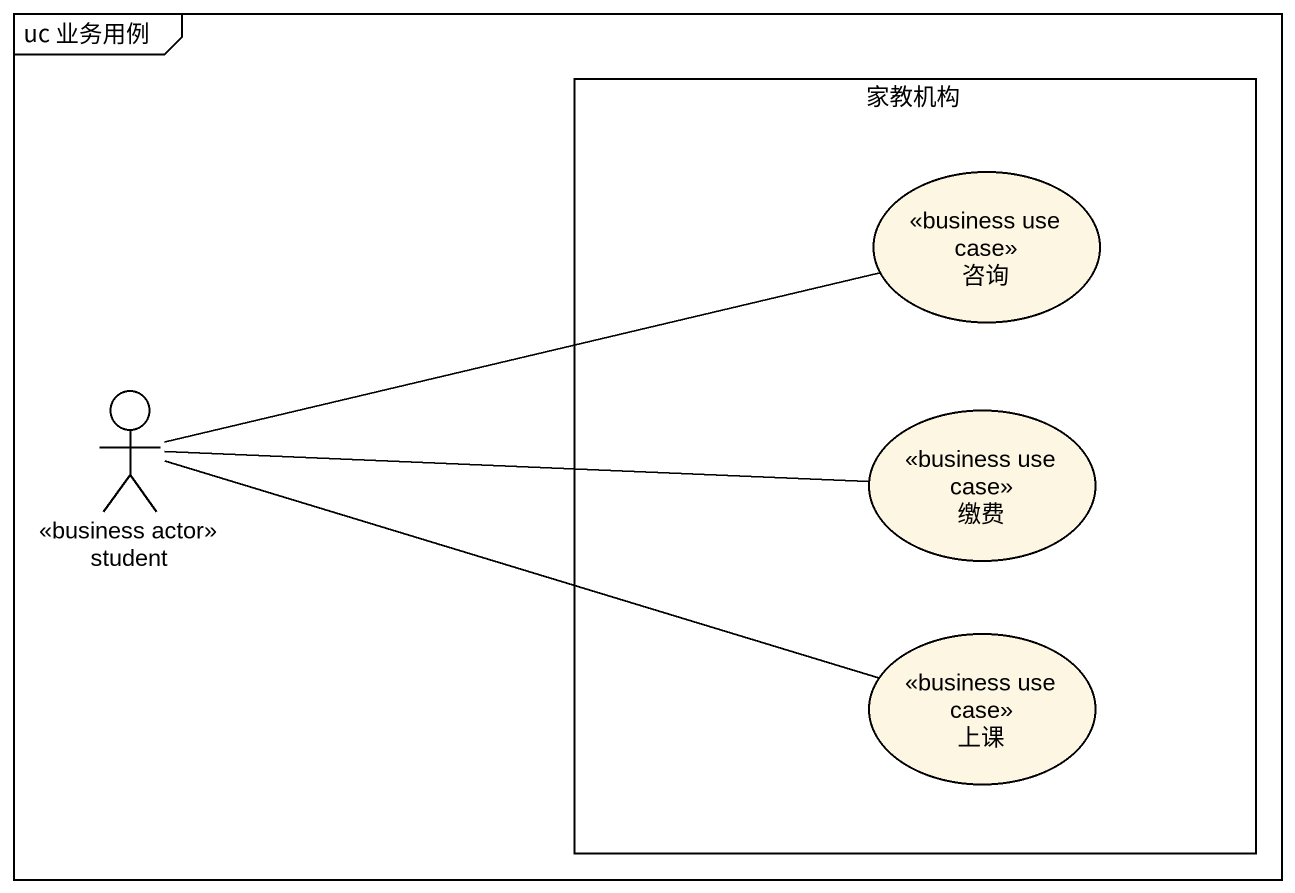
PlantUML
@startuml
mainframe uc 业务用例
rectangle 家教机构 {
  usecase 咨询 <<business use case>>
  usecase 缴费 <<business use case>>
  usecase 上课 <<business use case>>
}
actor student <<business actor>>
student -right- 咨询
student -right- 缴费
student -right- 上课
@enduml
